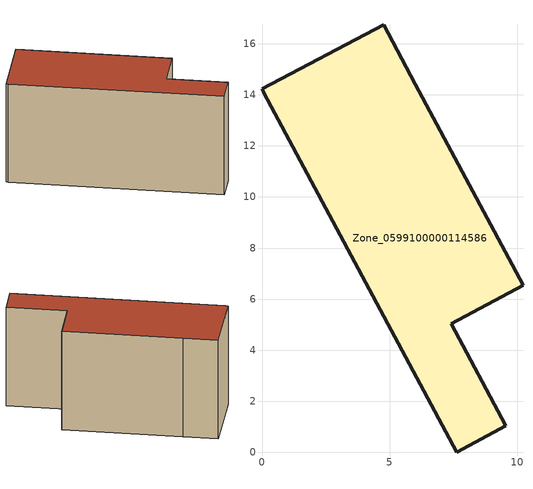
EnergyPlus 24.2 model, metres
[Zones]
Zone_0599100000114586
 floor ground (C_G): 4.77,16.75 6,14.42 10.22,6.54 7.42,5.03 9.55,1.04 7.62,0 0.06,14.07 0,14.24 z0
 wall outside (C_F): 6,14.42 4.77,16.75 0,14.24 0.06,14.07 7.62,0 9.55,1.04 7.42,5.03 10.22,6.54 6,14.42 z0:8.18
 roof outside (C_R): 9.55,1.04 7.42,5.03 10.22,6.54 6,14.42 4.77,16.75 0,14.24 0.06,14.07 7.62,0 z8.18
[BUILDING]
Pand.0599100000114586: North Axis=0; Terrain=City; Loads Convergence Tolerance Value=0.04; Temperature Convergence Tolerance Value=0.4; Solar Distribution=FullExterior; Maximum Number of Warmup Days=25; Minimum Number of Warmup Days=1
[Site:Location]
Rotterdam.The.Hague.AP_ZH_NLD Design_Conditions: Latitude=51.96; Longitude=4.45; Time Zone=1; Elevation=-4.5
[SITE:GROUNDTEMPERATURE:BUILDINGSURFACE]
18, 18, 18, 18, 18, 18, 18, 18, 18, 18, 18, 18
[MATERIAL] Thermal Absorptance=0.9; Solar Absorptance=0.7; Visible Absorptance=0.7
Name | Roughness | Thickness | Conductivity | Density | Specific Heat
G.TI.1975-1991 | MediumSmooth | 0.15 | 0.288461 | 540 | 1210
F.TI.1975-1991 | Rough | 0.3 | 0.230769 | 1920 | 840
R.TI.1975-1991 | MediumRough | 0.2 | 0.153846 | 1500 | 1000
[CONSTRUCTION]
C_G: G.TI.1975-1991
C_F: F.TI.1975-1991
C_R: R.TI.1975-1991
[ZONE]
Zone_0599100000114586: Type=1; Multiplier=1; Ceiling Height=Autocalculate; Volume=Autocalculate; Floor Area=autocalculate; Part of Total Floor Area=Yes
[ZONEINFILTRATION:DESIGNFLOWRATE]
Infil_Zone_0599100000114586: Zone or ZoneList or Space or SpaceList=Zone_0599100000114586; Schedule=AlwaysOn; Design Flow Rate Calculation Method=Flow/Area; Flow Rate per Floor Area=0.003; Constant Term Coefficient=1; Temperature Term Coefficient=0; Velocity Term Coefficient=0; Velocity Squared Term Coefficient=0
[HVACTEMPLATE:ZONE:IDEALLOADSAIRSYSTEM]
Zone_0599100000114586: Maximum Heating Supply Air Temperature=50; Minimum Cooling Supply Air Temperature=13; Maximum Heating Supply Air Humidity Ratio=0.0156; Minimum Cooling Supply Air Humidity Ratio=0.0077; Heating Limit=NoLimit; Cooling Limit=NoLimit; Dehumidification Control Type=ConstantSensibleHeatRatio; Cooling Sensible Heat Ratio=0.7; Dehumidification Setpoint=60; Humidification Control Type=None; Humidification Setpoint=30; Outdoor Air Method=None; Outdoor Air Flow Rate per Person=0.00944; Outdoor Air Flow Rate per Zone Floor Area=0; Outdoor Air Flow Rate per Zone=0; Demand Controlled Ventilation Type=None; Outdoor Air Economizer Type=NoEconomizer; Heat Recovery Type=None; Sensible Heat Recovery Effectiveness=0.7; Latent Heat Recovery Effectiveness=0.65
[ZONECONTROL:THERMOSTAT]
ThermostatControl_Zone_0599100000114586: Zone or ZoneList=Zone_0599100000114586; Control Type Schedule=DualSetpointControlType; Control 1=Thermostat_Zone_0599100000114586; Temperature Difference Between Cutout And Setpoint=0
[THERMOSTATSETPOINT:DUALSETPOINT]
Thermostat_Zone_0599100000114586: Heating Setpoint Temperature Schedule=HeatingSetpoint_Zone_0599100000114586; Cooling Setpoint Temperature Schedule=CoolingSetpoint_Zone_0599100000114586
[SCHEDULE:COMPACT]
HeatingSetpoint_Zone_0599100000114586: Through: 12/31, For: AllDays, Until: 24:00, 21
CoolingSetpoint_Zone_0599100000114586: Through: 12/31, For: AllDays, Until: 24:00, 24
DualSetpointControlType: Through: 12/31, For: AllDays, Until: 24:00, 4
AlwaysOn: Through: 12/31, For: AllDays, Until: 24:00, 1
